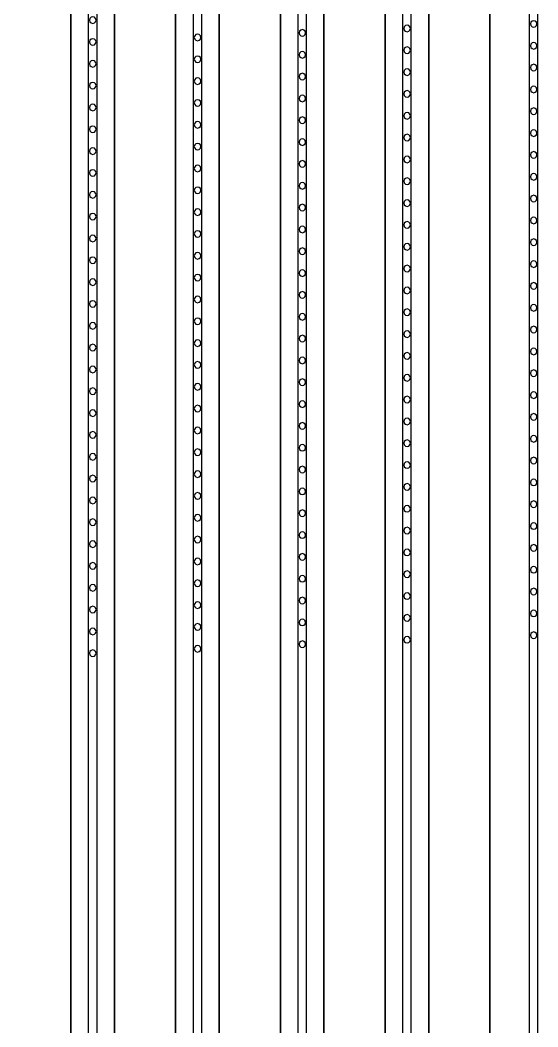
# Model space of a CAD drawing. Header units: metres. Extents: x -1550 to 1550, y -904 to 26100.
# Drawn here: x -129.6 to -11, y 1898.3 to 2128.8 of the extents above; entities that cross this region are included whole.
import ezdxf

# ---------------------------------------------------------------- set-up
doc = ezdxf.new("R2010")
doc.units = ezdxf.units.M
for name, color, linetype in [('Metal', 4, 'CONTINUOUS'), ('pattern_ionp', 7, 'CONTINUOUS'), ('Polyimide', 3, 'CONTINUOUS'), ('Polyimide_Negative', 5, 'CONTINUOUS')]:
    doc.layers.add(name, color=color, linetype=linetype)

msp = doc.modelspace()

# ---------------------------------------------------------------- linework, layer by layer
at = {"layer": 'Metal'}
for points in [[(-114, 11993.5), (-114, 897.39)], [(-112, 897.39), (-112, 11993.5)], [(-90, 11993.5), (-90, 643.42)], [(-88, 643.42), (-88, 11993.5)], [(-66, 11993.5), (-66, 389.45)], [(-64, 389.45), (-64, 11993.5)], [(-42, 11993.5), (-42, 135.48)], [(-40, 135.48), (-40, 11993.5)], [(-13, 11993.5), (-13, -118.48)], [(-11, -118.48), (-11, 11993.5)]]:
    msp.add_lwpolyline(points, dxfattribs=at)
at = {"layer": 'pattern_ionp'}
for points in [[(-112.21, 2128.83), (-112.31, 2129.21), (-112.59, 2129.48), (-112.96, 2129.58), (-113.34, 2129.48), (-113.61, 2129.21), (-113.71, 2128.83), (-113.61, 2128.46), (-113.34, 2128.18), (-112.96, 2128.08), (-112.59, 2128.18), (-112.31, 2128.46), (-112.21, 2128.83)], [(-11.21, 2127.96), (-11.31, 2128.33), (-11.59, 2128.61), (-11.96, 2128.71), (-12.34, 2128.61), (-12.61, 2128.33), (-12.71, 2127.96), (-12.61, 2127.58), (-12.34, 2127.31), (-11.96, 2127.21), (-11.59, 2127.31), (-11.31, 2127.58), (-11.21, 2127.96)], [(-64.21, 2125.9), (-64.31, 2126.27), (-64.59, 2126.55), (-64.96, 2126.65), (-65.34, 2126.55), (-65.61, 2126.27), (-65.71, 2125.9), (-65.61, 2125.52), (-65.34, 2125.25), (-64.96, 2125.15), (-64.59, 2125.25), (-64.31, 2125.52), (-64.21, 2125.9)], [(-40.21, 2126.93), (-40.31, 2127.3), (-40.59, 2127.58), (-40.96, 2127.68), (-41.34, 2127.58), (-41.61, 2127.3), (-41.71, 2126.93), (-41.61, 2126.55), (-41.34, 2126.28), (-40.96, 2126.18), (-40.59, 2126.28), (-40.31, 2126.55), (-40.21, 2126.93)], [(-112.21, 2123.83), (-112.31, 2124.21), (-112.59, 2124.48), (-112.96, 2124.58), (-113.34, 2124.48), (-113.61, 2124.21), (-113.71, 2123.83), (-113.61, 2123.46), (-113.34, 2123.18), (-112.96, 2123.08), (-112.59, 2123.18), (-112.31, 2123.46), (-112.21, 2123.83)], [(-88.21, 2124.86), (-88.31, 2125.24), (-88.59, 2125.51), (-88.96, 2125.61), (-89.34, 2125.51), (-89.61, 2125.24), (-89.71, 2124.86), (-89.61, 2124.49), (-89.34, 2124.21), (-88.96, 2124.11), (-88.59, 2124.21), (-88.31, 2124.49), (-88.21, 2124.86)], [(-11.21, 2122.96), (-11.31, 2123.33), (-11.59, 2123.61), (-11.96, 2123.71), (-12.34, 2123.61), (-12.61, 2123.33), (-12.71, 2122.96), (-12.61, 2122.58), (-12.34, 2122.31), (-11.96, 2122.21), (-11.59, 2122.31), (-11.31, 2122.58), (-11.21, 2122.96)], [(-64.21, 2120.9), (-64.31, 2121.27), (-64.59, 2121.55), (-64.96, 2121.65), (-65.34, 2121.55), (-65.61, 2121.27), (-65.71, 2120.9), (-65.61, 2120.52), (-65.34, 2120.25), (-64.96, 2120.15), (-64.59, 2120.25), (-64.31, 2120.52), (-64.21, 2120.9)], [(-40.21, 2121.93), (-40.31, 2122.3), (-40.59, 2122.58), (-40.96, 2122.68), (-41.34, 2122.58), (-41.61, 2122.3), (-41.71, 2121.93), (-41.61, 2121.55), (-41.34, 2121.28), (-40.96, 2121.18), (-40.59, 2121.28), (-40.31, 2121.55), (-40.21, 2121.93)], [(-112.21, 2118.83), (-112.31, 2119.21), (-112.59, 2119.48), (-112.96, 2119.58), (-113.34, 2119.48), (-113.61, 2119.21), (-113.71, 2118.83), (-113.61, 2118.46), (-113.34, 2118.18), (-112.96, 2118.08), (-112.59, 2118.18), (-112.31, 2118.46), (-112.21, 2118.83)], [(-88.21, 2119.86), (-88.31, 2120.24), (-88.59, 2120.51), (-88.96, 2120.61), (-89.34, 2120.51), (-89.61, 2120.24), (-89.71, 2119.86), (-89.61, 2119.49), (-89.34, 2119.21), (-88.96, 2119.11), (-88.59, 2119.21), (-88.31, 2119.49), (-88.21, 2119.86)], [(-40.21, 2116.93), (-40.31, 2117.3), (-40.59, 2117.58), (-40.96, 2117.68), (-41.34, 2117.58), (-41.61, 2117.3), (-41.71, 2116.93), (-41.61, 2116.55), (-41.34, 2116.28), (-40.96, 2116.18), (-40.59, 2116.28), (-40.31, 2116.55), (-40.21, 2116.93)], [(-11.21, 2117.96), (-11.31, 2118.33), (-11.59, 2118.61), (-11.96, 2118.71), (-12.34, 2118.61), (-12.61, 2118.33), (-12.71, 2117.96), (-12.61, 2117.58), (-12.34, 2117.31), (-11.96, 2117.21), (-11.59, 2117.31), (-11.31, 2117.58), (-11.21, 2117.96)], [(-112.21, 2113.83), (-112.31, 2114.21), (-112.59, 2114.48), (-112.96, 2114.58), (-113.34, 2114.48), (-113.61, 2114.21), (-113.71, 2113.83), (-113.61, 2113.46), (-113.34, 2113.18), (-112.96, 2113.08), (-112.59, 2113.18), (-112.31, 2113.46), (-112.21, 2113.83)], [(-88.21, 2114.86), (-88.31, 2115.24), (-88.59, 2115.51), (-88.96, 2115.61), (-89.34, 2115.51), (-89.61, 2115.24), (-89.71, 2114.86), (-89.61, 2114.49), (-89.34, 2114.21), (-88.96, 2114.11), (-88.59, 2114.21), (-88.31, 2114.49), (-88.21, 2114.86)], [(-64.21, 2115.9), (-64.31, 2116.27), (-64.59, 2116.55), (-64.96, 2116.65), (-65.34, 2116.55), (-65.61, 2116.27), (-65.71, 2115.9), (-65.61, 2115.52), (-65.34, 2115.25), (-64.96, 2115.15), (-64.59, 2115.25), (-64.31, 2115.52), (-64.21, 2115.9)], [(-40.21, 2111.93), (-40.31, 2112.3), (-40.59, 2112.58), (-40.96, 2112.68), (-41.34, 2112.58), (-41.61, 2112.3), (-41.71, 2111.93), (-41.61, 2111.55), (-41.34, 2111.28), (-40.96, 2111.18), (-40.59, 2111.28), (-40.31, 2111.55), (-40.21, 2111.93)], [(-11.21, 2112.96), (-11.31, 2113.33), (-11.59, 2113.61), (-11.96, 2113.71), (-12.34, 2113.61), (-12.61, 2113.33), (-12.71, 2112.96), (-12.61, 2112.58), (-12.34, 2112.31), (-11.96, 2112.21), (-11.59, 2112.31), (-11.31, 2112.58), (-11.21, 2112.96)], [(-88.21, 2109.86), (-88.31, 2110.24), (-88.59, 2110.51), (-88.96, 2110.61), (-89.34, 2110.51), (-89.61, 2110.24), (-89.71, 2109.86), (-89.61, 2109.49), (-89.34, 2109.21), (-88.96, 2109.11), (-88.59, 2109.21), (-88.31, 2109.49), (-88.21, 2109.86)], [(-64.21, 2110.9), (-64.31, 2111.27), (-64.59, 2111.55), (-64.96, 2111.65), (-65.34, 2111.55), (-65.61, 2111.27), (-65.71, 2110.9), (-65.61, 2110.52), (-65.34, 2110.25), (-64.96, 2110.15), (-64.59, 2110.25), (-64.31, 2110.52), (-64.21, 2110.9)], [(-112.21, 2108.83), (-112.31, 2109.21), (-112.59, 2109.48), (-112.96, 2109.58), (-113.34, 2109.48), (-113.61, 2109.21), (-113.71, 2108.83), (-113.61, 2108.46), (-113.34, 2108.18), (-112.96, 2108.08), (-112.59, 2108.18), (-112.31, 2108.46), (-112.21, 2108.83)], [(-40.21, 2106.93), (-40.31, 2107.3), (-40.59, 2107.58), (-40.96, 2107.68), (-41.34, 2107.58), (-41.61, 2107.3), (-41.71, 2106.93), (-41.61, 2106.55), (-41.34, 2106.28), (-40.96, 2106.18), (-40.59, 2106.28), (-40.31, 2106.55), (-40.21, 2106.93)], [(-11.21, 2107.96), (-11.31, 2108.33), (-11.59, 2108.61), (-11.96, 2108.71), (-12.34, 2108.61), (-12.61, 2108.33), (-12.71, 2107.96), (-12.61, 2107.58), (-12.34, 2107.31), (-11.96, 2107.21), (-11.59, 2107.31), (-11.31, 2107.58), (-11.21, 2107.96)], [(-88.21, 2104.86), (-88.31, 2105.24), (-88.59, 2105.51), (-88.96, 2105.61), (-89.34, 2105.51), (-89.61, 2105.24), (-89.71, 2104.86), (-89.61, 2104.49), (-89.34, 2104.21), (-88.96, 2104.11), (-88.59, 2104.21), (-88.31, 2104.49), (-88.21, 2104.86)], [(-64.21, 2105.9), (-64.31, 2106.27), (-64.59, 2106.55), (-64.96, 2106.65), (-65.34, 2106.55), (-65.61, 2106.27), (-65.71, 2105.9), (-65.61, 2105.52), (-65.34, 2105.25), (-64.96, 2105.15), (-64.59, 2105.25), (-64.31, 2105.52), (-64.21, 2105.9)], [(-112.21, 2103.83), (-112.31, 2104.21), (-112.59, 2104.48), (-112.96, 2104.58), (-113.34, 2104.48), (-113.61, 2104.21), (-113.71, 2103.83), (-113.61, 2103.46), (-113.34, 2103.18), (-112.96, 2103.08), (-112.59, 2103.18), (-112.31, 2103.46), (-112.21, 2103.83)], [(-11.21, 2102.96), (-11.31, 2103.33), (-11.59, 2103.61), (-11.96, 2103.71), (-12.34, 2103.61), (-12.61, 2103.33), (-12.71, 2102.96), (-12.61, 2102.58), (-12.34, 2102.31), (-11.96, 2102.21), (-11.59, 2102.31), (-11.31, 2102.58), (-11.21, 2102.96)], [(-88.21, 2099.86), (-88.31, 2100.24), (-88.59, 2100.51), (-88.96, 2100.61), (-89.34, 2100.51), (-89.61, 2100.24), (-89.71, 2099.86), (-89.61, 2099.49), (-89.34, 2099.21), (-88.96, 2099.11), (-88.59, 2099.21), (-88.31, 2099.49), (-88.21, 2099.86)], [(-64.21, 2100.9), (-64.31, 2101.27), (-64.59, 2101.55), (-64.96, 2101.65), (-65.34, 2101.55), (-65.61, 2101.27), (-65.71, 2100.9), (-65.61, 2100.52), (-65.34, 2100.25), (-64.96, 2100.15), (-64.59, 2100.25), (-64.31, 2100.52), (-64.21, 2100.9)], [(-40.21, 2101.93), (-40.31, 2102.3), (-40.59, 2102.58), (-40.96, 2102.68), (-41.34, 2102.58), (-41.61, 2102.3), (-41.71, 2101.93), (-41.61, 2101.55), (-41.34, 2101.28), (-40.96, 2101.18), (-40.59, 2101.28), (-40.31, 2101.55), (-40.21, 2101.93)], [(-112.21, 2098.83), (-112.31, 2099.21), (-112.59, 2099.48), (-112.96, 2099.58), (-113.34, 2099.48), (-113.61, 2099.21), (-113.71, 2098.83), (-113.61, 2098.46), (-113.34, 2098.18), (-112.96, 2098.08), (-112.59, 2098.18), (-112.31, 2098.46), (-112.21, 2098.83)], [(-11.21, 2097.96), (-11.31, 2098.33), (-11.59, 2098.61), (-11.96, 2098.71), (-12.34, 2098.61), (-12.61, 2098.33), (-12.71, 2097.96), (-12.61, 2097.58), (-12.34, 2097.31), (-11.96, 2097.21), (-11.59, 2097.31), (-11.31, 2097.58), (-11.21, 2097.96)], [(-64.21, 2095.9), (-64.31, 2096.27), (-64.59, 2096.55), (-64.96, 2096.65), (-65.34, 2096.55), (-65.61, 2096.27), (-65.71, 2095.9), (-65.61, 2095.52), (-65.34, 2095.25), (-64.96, 2095.15), (-64.59, 2095.25), (-64.31, 2095.52), (-64.21, 2095.9)], [(-40.21, 2096.93), (-40.31, 2097.3), (-40.59, 2097.58), (-40.96, 2097.68), (-41.34, 2097.58), (-41.61, 2097.3), (-41.71, 2096.93), (-41.61, 2096.55), (-41.34, 2096.28), (-40.96, 2096.18), (-40.59, 2096.28), (-40.31, 2096.55), (-40.21, 2096.93)], [(-112.21, 2093.83), (-112.31, 2094.21), (-112.59, 2094.48), (-112.96, 2094.58), (-113.34, 2094.48), (-113.61, 2094.21), (-113.71, 2093.83), (-113.61, 2093.46), (-113.34, 2093.18), (-112.96, 2093.08), (-112.59, 2093.18), (-112.31, 2093.46), (-112.21, 2093.83)], [(-88.21, 2094.86), (-88.31, 2095.24), (-88.59, 2095.51), (-88.96, 2095.61), (-89.34, 2095.51), (-89.61, 2095.24), (-89.71, 2094.86), (-89.61, 2094.49), (-89.34, 2094.21), (-88.96, 2094.11), (-88.59, 2094.21), (-88.31, 2094.49), (-88.21, 2094.86)], [(-11.21, 2092.96), (-11.31, 2093.33), (-11.59, 2093.61), (-11.96, 2093.71), (-12.34, 2093.61), (-12.61, 2093.33), (-12.71, 2092.96), (-12.61, 2092.58), (-12.34, 2092.31), (-11.96, 2092.21), (-11.59, 2092.31), (-11.31, 2092.58), (-11.21, 2092.96)], [(-64.21, 2090.9), (-64.31, 2091.27), (-64.59, 2091.55), (-64.96, 2091.65), (-65.34, 2091.55), (-65.61, 2091.27), (-65.71, 2090.9), (-65.61, 2090.52), (-65.34, 2090.25), (-64.96, 2090.15), (-64.59, 2090.25), (-64.31, 2090.52), (-64.21, 2090.9)], [(-40.21, 2091.93), (-40.31, 2092.3), (-40.59, 2092.58), (-40.96, 2092.68), (-41.34, 2092.58), (-41.61, 2092.3), (-41.71, 2091.93), (-41.61, 2091.55), (-41.34, 2091.28), (-40.96, 2091.18), (-40.59, 2091.28), (-40.31, 2091.55), (-40.21, 2091.93)], [(-112.21, 2088.83), (-112.31, 2089.21), (-112.59, 2089.48), (-112.96, 2089.58), (-113.34, 2089.48), (-113.61, 2089.21), (-113.71, 2088.83), (-113.61, 2088.46), (-113.34, 2088.18), (-112.96, 2088.08), (-112.59, 2088.18), (-112.31, 2088.46), (-112.21, 2088.83)], [(-88.21, 2089.86), (-88.31, 2090.24), (-88.59, 2090.51), (-88.96, 2090.61), (-89.34, 2090.51), (-89.61, 2090.24), (-89.71, 2089.86), (-89.61, 2089.49), (-89.34, 2089.21), (-88.96, 2089.11), (-88.59, 2089.21), (-88.31, 2089.49), (-88.21, 2089.86)], [(-40.21, 2086.93), (-40.31, 2087.3), (-40.59, 2087.58), (-40.96, 2087.68), (-41.34, 2087.58), (-41.61, 2087.3), (-41.71, 2086.93), (-41.61, 2086.55), (-41.34, 2086.28), (-40.96, 2086.18), (-40.59, 2086.28), (-40.31, 2086.55), (-40.21, 2086.93)], [(-11.21, 2087.96), (-11.31, 2088.33), (-11.59, 2088.61), (-11.96, 2088.71), (-12.34, 2088.61), (-12.61, 2088.33), (-12.71, 2087.96), (-12.61, 2087.58), (-12.34, 2087.31), (-11.96, 2087.21), (-11.59, 2087.31), (-11.31, 2087.58), (-11.21, 2087.96)], [(-112.21, 2083.83), (-112.31, 2084.21), (-112.59, 2084.48), (-112.96, 2084.58), (-113.34, 2084.48), (-113.61, 2084.21), (-113.71, 2083.83), (-113.61, 2083.46), (-113.34, 2083.18), (-112.96, 2083.08), (-112.59, 2083.18), (-112.31, 2083.46), (-112.21, 2083.83)], [(-88.21, 2084.86), (-88.31, 2085.24), (-88.59, 2085.51), (-88.96, 2085.61), (-89.34, 2085.51), (-89.61, 2085.24), (-89.71, 2084.86), (-89.61, 2084.49), (-89.34, 2084.21), (-88.96, 2084.11), (-88.59, 2084.21), (-88.31, 2084.49), (-88.21, 2084.86)], [(-64.21, 2085.9), (-64.31, 2086.27), (-64.59, 2086.55), (-64.96, 2086.65), (-65.34, 2086.55), (-65.61, 2086.27), (-65.71, 2085.9), (-65.61, 2085.52), (-65.34, 2085.25), (-64.96, 2085.15), (-64.59, 2085.25), (-64.31, 2085.52), (-64.21, 2085.9)], [(-40.21, 2081.93), (-40.31, 2082.3), (-40.59, 2082.58), (-40.96, 2082.68), (-41.34, 2082.58), (-41.61, 2082.3), (-41.71, 2081.93), (-41.61, 2081.55), (-41.34, 2081.28), (-40.96, 2081.18), (-40.59, 2081.28), (-40.31, 2081.55), (-40.21, 2081.93)], [(-11.21, 2082.96), (-11.31, 2083.33), (-11.59, 2083.61), (-11.96, 2083.71), (-12.34, 2083.61), (-12.61, 2083.33), (-12.71, 2082.96), (-12.61, 2082.58), (-12.34, 2082.31), (-11.96, 2082.21), (-11.59, 2082.31), (-11.31, 2082.58), (-11.21, 2082.96)], [(-88.21, 2079.86), (-88.31, 2080.24), (-88.59, 2080.51), (-88.96, 2080.61), (-89.34, 2080.51), (-89.61, 2080.24), (-89.71, 2079.86), (-89.61, 2079.49), (-89.34, 2079.21), (-88.96, 2079.11), (-88.59, 2079.21), (-88.31, 2079.49), (-88.21, 2079.86)], [(-64.21, 2080.9), (-64.31, 2081.27), (-64.59, 2081.55), (-64.96, 2081.65), (-65.34, 2081.55), (-65.61, 2081.27), (-65.71, 2080.9), (-65.61, 2080.52), (-65.34, 2080.25), (-64.96, 2080.15), (-64.59, 2080.25), (-64.31, 2080.52), (-64.21, 2080.9)], [(-112.21, 2078.83), (-112.31, 2079.21), (-112.59, 2079.48), (-112.96, 2079.58), (-113.34, 2079.48), (-113.61, 2079.21), (-113.71, 2078.83), (-113.61, 2078.46), (-113.34, 2078.18), (-112.96, 2078.08), (-112.59, 2078.18), (-112.31, 2078.46), (-112.21, 2078.83)], [(-40.21, 2076.93), (-40.31, 2077.3), (-40.59, 2077.58), (-40.96, 2077.68), (-41.34, 2077.58), (-41.61, 2077.3), (-41.71, 2076.93), (-41.61, 2076.55), (-41.34, 2076.28), (-40.96, 2076.18), (-40.59, 2076.28), (-40.31, 2076.55), (-40.21, 2076.93)], [(-11.21, 2077.96), (-11.31, 2078.33), (-11.59, 2078.61), (-11.96, 2078.71), (-12.34, 2078.61), (-12.61, 2078.33), (-12.71, 2077.96), (-12.61, 2077.58), (-12.34, 2077.31), (-11.96, 2077.21), (-11.59, 2077.31), (-11.31, 2077.58), (-11.21, 2077.96)], [(-88.21, 2074.86), (-88.31, 2075.24), (-88.59, 2075.51), (-88.96, 2075.61), (-89.34, 2075.51), (-89.61, 2075.24), (-89.71, 2074.86), (-89.61, 2074.49), (-89.34, 2074.21), (-88.96, 2074.11), (-88.59, 2074.21), (-88.31, 2074.49), (-88.21, 2074.86)], [(-64.21, 2075.9), (-64.31, 2076.27), (-64.59, 2076.55), (-64.96, 2076.65), (-65.34, 2076.55), (-65.61, 2076.27), (-65.71, 2075.9), (-65.61, 2075.52), (-65.34, 2075.25), (-64.96, 2075.15), (-64.59, 2075.25), (-64.31, 2075.52), (-64.21, 2075.9)], [(-112.21, 2073.83), (-112.31, 2074.21), (-112.59, 2074.48), (-112.96, 2074.58), (-113.34, 2074.48), (-113.61, 2074.21), (-113.71, 2073.83), (-113.61, 2073.46), (-113.34, 2073.18), (-112.96, 2073.08), (-112.59, 2073.18), (-112.31, 2073.46), (-112.21, 2073.83)], [(-11.21, 2072.96), (-11.31, 2073.33), (-11.59, 2073.61), (-11.96, 2073.71), (-12.34, 2073.61), (-12.61, 2073.33), (-12.71, 2072.96), (-12.61, 2072.58), (-12.34, 2072.31), (-11.96, 2072.21), (-11.59, 2072.31), (-11.31, 2072.58), (-11.21, 2072.96)], [(-88.21, 2069.86), (-88.31, 2070.24), (-88.59, 2070.51), (-88.96, 2070.61), (-89.34, 2070.51), (-89.61, 2070.24), (-89.71, 2069.86), (-89.61, 2069.49), (-89.34, 2069.21), (-88.96, 2069.11), (-88.59, 2069.21), (-88.31, 2069.49), (-88.21, 2069.86)], [(-64.21, 2070.9), (-64.31, 2071.27), (-64.59, 2071.55), (-64.96, 2071.65), (-65.34, 2071.55), (-65.61, 2071.27), (-65.71, 2070.9), (-65.61, 2070.52), (-65.34, 2070.25), (-64.96, 2070.15), (-64.59, 2070.25), (-64.31, 2070.52), (-64.21, 2070.9)], [(-40.21, 2071.93), (-40.31, 2072.3), (-40.59, 2072.58), (-40.96, 2072.68), (-41.34, 2072.58), (-41.61, 2072.3), (-41.71, 2071.93), (-41.61, 2071.55), (-41.34, 2071.28), (-40.96, 2071.18), (-40.59, 2071.28), (-40.31, 2071.55), (-40.21, 2071.93)], [(-112.21, 2068.83), (-112.31, 2069.21), (-112.59, 2069.48), (-112.96, 2069.58), (-113.34, 2069.48), (-113.61, 2069.21), (-113.71, 2068.83), (-113.61, 2068.46), (-113.34, 2068.18), (-112.96, 2068.08), (-112.59, 2068.18), (-112.31, 2068.46), (-112.21, 2068.83)], [(-11.21, 2067.96), (-11.31, 2068.33), (-11.59, 2068.61), (-11.96, 2068.71), (-12.34, 2068.61), (-12.61, 2068.33), (-12.71, 2067.96), (-12.61, 2067.58), (-12.34, 2067.31), (-11.96, 2067.21), (-11.59, 2067.31), (-11.31, 2067.58), (-11.21, 2067.96)], [(-64.21, 2065.9), (-64.31, 2066.27), (-64.59, 2066.55), (-64.96, 2066.65), (-65.34, 2066.55), (-65.61, 2066.27), (-65.71, 2065.9), (-65.61, 2065.52), (-65.34, 2065.25), (-64.96, 2065.15), (-64.59, 2065.25), (-64.31, 2065.52), (-64.21, 2065.9)], [(-40.21, 2066.93), (-40.31, 2067.3), (-40.59, 2067.58), (-40.96, 2067.68), (-41.34, 2067.58), (-41.61, 2067.3), (-41.71, 2066.93), (-41.61, 2066.55), (-41.34, 2066.28), (-40.96, 2066.18), (-40.59, 2066.28), (-40.31, 2066.55), (-40.21, 2066.93)], [(-112.21, 2063.83), (-112.31, 2064.21), (-112.59, 2064.48), (-112.96, 2064.58), (-113.34, 2064.48), (-113.61, 2064.21), (-113.71, 2063.83), (-113.61, 2063.46), (-113.34, 2063.18), (-112.96, 2063.08), (-112.59, 2063.18), (-112.31, 2063.46), (-112.21, 2063.83)], [(-88.21, 2064.86), (-88.31, 2065.24), (-88.59, 2065.51), (-88.96, 2065.61), (-89.34, 2065.51), (-89.61, 2065.24), (-89.71, 2064.86), (-89.61, 2064.49), (-89.34, 2064.21), (-88.96, 2064.11), (-88.59, 2064.21), (-88.31, 2064.49), (-88.21, 2064.86)], [(-11.21, 2062.96), (-11.31, 2063.33), (-11.59, 2063.61), (-11.96, 2063.71), (-12.34, 2063.61), (-12.61, 2063.33), (-12.71, 2062.96), (-12.61, 2062.58), (-12.34, 2062.31), (-11.96, 2062.21), (-11.59, 2062.31), (-11.31, 2062.58), (-11.21, 2062.96)], [(-64.21, 2060.9), (-64.31, 2061.27), (-64.59, 2061.55), (-64.96, 2061.65), (-65.34, 2061.55), (-65.61, 2061.27), (-65.71, 2060.9), (-65.61, 2060.52), (-65.34, 2060.25), (-64.96, 2060.15), (-64.59, 2060.25), (-64.31, 2060.52), (-64.21, 2060.9)], [(-40.21, 2061.93), (-40.31, 2062.3), (-40.59, 2062.58), (-40.96, 2062.68), (-41.34, 2062.58), (-41.61, 2062.3), (-41.71, 2061.93), (-41.61, 2061.55), (-41.34, 2061.28), (-40.96, 2061.18), (-40.59, 2061.28), (-40.31, 2061.55), (-40.21, 2061.93)], [(-112.21, 2058.83), (-112.31, 2059.21), (-112.59, 2059.48), (-112.96, 2059.58), (-113.34, 2059.48), (-113.61, 2059.21), (-113.71, 2058.83), (-113.61, 2058.46), (-113.34, 2058.18), (-112.96, 2058.08), (-112.59, 2058.18), (-112.31, 2058.46), (-112.21, 2058.83)], [(-88.21, 2059.86), (-88.31, 2060.24), (-88.59, 2060.51), (-88.96, 2060.61), (-89.34, 2060.51), (-89.61, 2060.24), (-89.71, 2059.86), (-89.61, 2059.49), (-89.34, 2059.21), (-88.96, 2059.11), (-88.59, 2059.21), (-88.31, 2059.49), (-88.21, 2059.86)], [(-40.21, 2056.93), (-40.31, 2057.3), (-40.59, 2057.58), (-40.96, 2057.68), (-41.34, 2057.58), (-41.61, 2057.3), (-41.71, 2056.93), (-41.61, 2056.55), (-41.34, 2056.28), (-40.96, 2056.18), (-40.59, 2056.28), (-40.31, 2056.55), (-40.21, 2056.93)], [(-11.21, 2057.96), (-11.31, 2058.33), (-11.59, 2058.61), (-11.96, 2058.71), (-12.34, 2058.61), (-12.61, 2058.33), (-12.71, 2057.96), (-12.61, 2057.58), (-12.34, 2057.31), (-11.96, 2057.21), (-11.59, 2057.31), (-11.31, 2057.58), (-11.21, 2057.96)], [(-112.21, 2053.83), (-112.31, 2054.21), (-112.59, 2054.48), (-112.96, 2054.58), (-113.34, 2054.48), (-113.61, 2054.21), (-113.71, 2053.83), (-113.61, 2053.46), (-113.34, 2053.18), (-112.96, 2053.08), (-112.59, 2053.18), (-112.31, 2053.46), (-112.21, 2053.83)], [(-88.21, 2054.86), (-88.31, 2055.24), (-88.59, 2055.51), (-88.96, 2055.61), (-89.34, 2055.51), (-89.61, 2055.24), (-89.71, 2054.86), (-89.61, 2054.49), (-89.34, 2054.21), (-88.96, 2054.11), (-88.59, 2054.21), (-88.31, 2054.49), (-88.21, 2054.86)], [(-64.21, 2055.9), (-64.31, 2056.27), (-64.59, 2056.55), (-64.96, 2056.65), (-65.34, 2056.55), (-65.61, 2056.27), (-65.71, 2055.9), (-65.61, 2055.52), (-65.34, 2055.25), (-64.96, 2055.15), (-64.59, 2055.25), (-64.31, 2055.52), (-64.21, 2055.9)], [(-40.21, 2051.93), (-40.31, 2052.3), (-40.59, 2052.58), (-40.96, 2052.68), (-41.34, 2052.58), (-41.61, 2052.3), (-41.71, 2051.93), (-41.61, 2051.55), (-41.34, 2051.28), (-40.96, 2051.18), (-40.59, 2051.28), (-40.31, 2051.55), (-40.21, 2051.93)], [(-11.21, 2052.96), (-11.31, 2053.33), (-11.59, 2053.61), (-11.96, 2053.71), (-12.34, 2053.61), (-12.61, 2053.33), (-12.71, 2052.96), (-12.61, 2052.58), (-12.34, 2052.31), (-11.96, 2052.21), (-11.59, 2052.31), (-11.31, 2052.58), (-11.21, 2052.96)], [(-88.21, 2049.86), (-88.31, 2050.24), (-88.59, 2050.51), (-88.96, 2050.61), (-89.34, 2050.51), (-89.61, 2050.24), (-89.71, 2049.86), (-89.61, 2049.49), (-89.34, 2049.21), (-88.96, 2049.11), (-88.59, 2049.21), (-88.31, 2049.49), (-88.21, 2049.86)], [(-64.21, 2050.9), (-64.31, 2051.27), (-64.59, 2051.55), (-64.96, 2051.65), (-65.34, 2051.55), (-65.61, 2051.27), (-65.71, 2050.9), (-65.61, 2050.52), (-65.34, 2050.25), (-64.96, 2050.15), (-64.59, 2050.25), (-64.31, 2050.52), (-64.21, 2050.9)], [(-112.21, 2048.83), (-112.31, 2049.21), (-112.59, 2049.48), (-112.96, 2049.58), (-113.34, 2049.48), (-113.61, 2049.21), (-113.71, 2048.83), (-113.61, 2048.46), (-113.34, 2048.18), (-112.96, 2048.08), (-112.59, 2048.18), (-112.31, 2048.46), (-112.21, 2048.83)], [(-40.21, 2046.93), (-40.31, 2047.3), (-40.59, 2047.58), (-40.96, 2047.68), (-41.34, 2047.58), (-41.61, 2047.3), (-41.71, 2046.93), (-41.61, 2046.55), (-41.34, 2046.28), (-40.96, 2046.18), (-40.59, 2046.28), (-40.31, 2046.55), (-40.21, 2046.93)], [(-11.21, 2047.96), (-11.31, 2048.33), (-11.59, 2048.61), (-11.96, 2048.71), (-12.34, 2048.61), (-12.61, 2048.33), (-12.71, 2047.96), (-12.61, 2047.58), (-12.34, 2047.31), (-11.96, 2047.21), (-11.59, 2047.31), (-11.31, 2047.58), (-11.21, 2047.96)], [(-88.21, 2044.86), (-88.31, 2045.24), (-88.59, 2045.51), (-88.96, 2045.61), (-89.34, 2045.51), (-89.61, 2045.24), (-89.71, 2044.86), (-89.61, 2044.49), (-89.34, 2044.21), (-88.96, 2044.11), (-88.59, 2044.21), (-88.31, 2044.49), (-88.21, 2044.86)], [(-64.21, 2045.9), (-64.31, 2046.27), (-64.59, 2046.55), (-64.96, 2046.65), (-65.34, 2046.55), (-65.61, 2046.27), (-65.71, 2045.9), (-65.61, 2045.52), (-65.34, 2045.25), (-64.96, 2045.15), (-64.59, 2045.25), (-64.31, 2045.52), (-64.21, 2045.9)], [(-112.21, 2043.83), (-112.31, 2044.21), (-112.59, 2044.48), (-112.96, 2044.58), (-113.34, 2044.48), (-113.61, 2044.21), (-113.71, 2043.83), (-113.61, 2043.46), (-113.34, 2043.18), (-112.96, 2043.08), (-112.59, 2043.18), (-112.31, 2043.46), (-112.21, 2043.83)], [(-11.21, 2042.96), (-11.31, 2043.33), (-11.59, 2043.61), (-11.96, 2043.71), (-12.34, 2043.61), (-12.61, 2043.33), (-12.71, 2042.96), (-12.61, 2042.58), (-12.34, 2042.31), (-11.96, 2042.21), (-11.59, 2042.31), (-11.31, 2042.58), (-11.21, 2042.96)], [(-88.21, 2039.86), (-88.31, 2040.24), (-88.59, 2040.51), (-88.96, 2040.61), (-89.34, 2040.51), (-89.61, 2040.24), (-89.71, 2039.86), (-89.61, 2039.49), (-89.34, 2039.21), (-88.96, 2039.11), (-88.59, 2039.21), (-88.31, 2039.49), (-88.21, 2039.86)], [(-64.21, 2040.9), (-64.31, 2041.27), (-64.59, 2041.55), (-64.96, 2041.65), (-65.34, 2041.55), (-65.61, 2041.27), (-65.71, 2040.9), (-65.61, 2040.52), (-65.34, 2040.25), (-64.96, 2040.15), (-64.59, 2040.25), (-64.31, 2040.52), (-64.21, 2040.9)], [(-40.21, 2041.93), (-40.31, 2042.3), (-40.59, 2042.58), (-40.96, 2042.68), (-41.34, 2042.58), (-41.61, 2042.3), (-41.71, 2041.93), (-41.61, 2041.55), (-41.34, 2041.28), (-40.96, 2041.18), (-40.59, 2041.28), (-40.31, 2041.55), (-40.21, 2041.93)], [(-112.21, 2038.83), (-112.31, 2039.21), (-112.59, 2039.48), (-112.96, 2039.58), (-113.34, 2039.48), (-113.61, 2039.21), (-113.71, 2038.83), (-113.61, 2038.46), (-113.34, 2038.18), (-112.96, 2038.08), (-112.59, 2038.18), (-112.31, 2038.46), (-112.21, 2038.83)], [(-11.21, 2037.96), (-11.31, 2038.33), (-11.59, 2038.61), (-11.96, 2038.71), (-12.34, 2038.61), (-12.61, 2038.33), (-12.71, 2037.96), (-12.61, 2037.58), (-12.34, 2037.31), (-11.96, 2037.21), (-11.59, 2037.31), (-11.31, 2037.58), (-11.21, 2037.96)], [(-64.21, 2035.9), (-64.31, 2036.27), (-64.59, 2036.55), (-64.96, 2036.65), (-65.34, 2036.55), (-65.61, 2036.27), (-65.71, 2035.9), (-65.61, 2035.52), (-65.34, 2035.25), (-64.96, 2035.15), (-64.59, 2035.25), (-64.31, 2035.52), (-64.21, 2035.9)], [(-40.21, 2036.93), (-40.31, 2037.3), (-40.59, 2037.58), (-40.96, 2037.68), (-41.34, 2037.58), (-41.61, 2037.3), (-41.71, 2036.93), (-41.61, 2036.55), (-41.34, 2036.28), (-40.96, 2036.18), (-40.59, 2036.28), (-40.31, 2036.55), (-40.21, 2036.93)], [(-112.21, 2033.83), (-112.31, 2034.21), (-112.59, 2034.48), (-112.96, 2034.58), (-113.34, 2034.48), (-113.61, 2034.21), (-113.71, 2033.83), (-113.61, 2033.46), (-113.34, 2033.18), (-112.96, 2033.08), (-112.59, 2033.18), (-112.31, 2033.46), (-112.21, 2033.83)], [(-88.21, 2034.86), (-88.31, 2035.24), (-88.59, 2035.51), (-88.96, 2035.61), (-89.34, 2035.51), (-89.61, 2035.24), (-89.71, 2034.86), (-89.61, 2034.49), (-89.34, 2034.21), (-88.96, 2034.11), (-88.59, 2034.21), (-88.31, 2034.49), (-88.21, 2034.86)], [(-11.21, 2032.96), (-11.31, 2033.33), (-11.59, 2033.61), (-11.96, 2033.71), (-12.34, 2033.61), (-12.61, 2033.33), (-12.71, 2032.96), (-12.61, 2032.58), (-12.34, 2032.31), (-11.96, 2032.21), (-11.59, 2032.31), (-11.31, 2032.58), (-11.21, 2032.96)], [(-64.21, 2030.9), (-64.31, 2031.27), (-64.59, 2031.55), (-64.96, 2031.65), (-65.34, 2031.55), (-65.61, 2031.27), (-65.71, 2030.9), (-65.61, 2030.52), (-65.34, 2030.25), (-64.96, 2030.15), (-64.59, 2030.25), (-64.31, 2030.52), (-64.21, 2030.9)], [(-40.21, 2031.93), (-40.31, 2032.3), (-40.59, 2032.58), (-40.96, 2032.68), (-41.34, 2032.58), (-41.61, 2032.3), (-41.71, 2031.93), (-41.61, 2031.55), (-41.34, 2031.28), (-40.96, 2031.18), (-40.59, 2031.28), (-40.31, 2031.55), (-40.21, 2031.93)], [(-112.21, 2028.83), (-112.31, 2029.21), (-112.59, 2029.48), (-112.96, 2029.58), (-113.34, 2029.48), (-113.61, 2029.21), (-113.71, 2028.83), (-113.61, 2028.46), (-113.34, 2028.18), (-112.96, 2028.08), (-112.59, 2028.18), (-112.31, 2028.46), (-112.21, 2028.83)], [(-88.21, 2029.86), (-88.31, 2030.24), (-88.59, 2030.51), (-88.96, 2030.61), (-89.34, 2030.51), (-89.61, 2030.24), (-89.71, 2029.86), (-89.61, 2029.49), (-89.34, 2029.21), (-88.96, 2029.11), (-88.59, 2029.21), (-88.31, 2029.49), (-88.21, 2029.86)], [(-40.21, 2026.93), (-40.31, 2027.3), (-40.59, 2027.58), (-40.96, 2027.68), (-41.34, 2027.58), (-41.61, 2027.3), (-41.71, 2026.93), (-41.61, 2026.55), (-41.34, 2026.28), (-40.96, 2026.18), (-40.59, 2026.28), (-40.31, 2026.55), (-40.21, 2026.93)], [(-11.21, 2027.96), (-11.31, 2028.33), (-11.59, 2028.61), (-11.96, 2028.71), (-12.34, 2028.61), (-12.61, 2028.33), (-12.71, 2027.96), (-12.61, 2027.58), (-12.34, 2027.31), (-11.96, 2027.21), (-11.59, 2027.31), (-11.31, 2027.58), (-11.21, 2027.96)], [(-112.21, 2023.83), (-112.31, 2024.21), (-112.59, 2024.48), (-112.96, 2024.58), (-113.34, 2024.48), (-113.61, 2024.21), (-113.71, 2023.83), (-113.61, 2023.46), (-113.34, 2023.18), (-112.96, 2023.08), (-112.59, 2023.18), (-112.31, 2023.46), (-112.21, 2023.83)], [(-88.21, 2024.86), (-88.31, 2025.24), (-88.59, 2025.51), (-88.96, 2025.61), (-89.34, 2025.51), (-89.61, 2025.24), (-89.71, 2024.86), (-89.61, 2024.49), (-89.34, 2024.21), (-88.96, 2024.11), (-88.59, 2024.21), (-88.31, 2024.49), (-88.21, 2024.86)], [(-64.21, 2025.9), (-64.31, 2026.27), (-64.59, 2026.55), (-64.96, 2026.65), (-65.34, 2026.55), (-65.61, 2026.27), (-65.71, 2025.9), (-65.61, 2025.52), (-65.34, 2025.25), (-64.96, 2025.15), (-64.59, 2025.25), (-64.31, 2025.52), (-64.21, 2025.9)], [(-40.21, 2021.93), (-40.31, 2022.3), (-40.59, 2022.58), (-40.96, 2022.68), (-41.34, 2022.58), (-41.61, 2022.3), (-41.71, 2021.93), (-41.61, 2021.55), (-41.34, 2021.28), (-40.96, 2021.18), (-40.59, 2021.28), (-40.31, 2021.55), (-40.21, 2021.93)], [(-11.21, 2022.96), (-11.31, 2023.33), (-11.59, 2023.61), (-11.96, 2023.71), (-12.34, 2023.61), (-12.61, 2023.33), (-12.71, 2022.96), (-12.61, 2022.58), (-12.34, 2022.31), (-11.96, 2022.21), (-11.59, 2022.31), (-11.31, 2022.58), (-11.21, 2022.96)], [(-88.21, 2019.86), (-88.31, 2020.24), (-88.59, 2020.51), (-88.96, 2020.61), (-89.34, 2020.51), (-89.61, 2020.24), (-89.71, 2019.86), (-89.61, 2019.49), (-89.34, 2019.21), (-88.96, 2019.11), (-88.59, 2019.21), (-88.31, 2019.49), (-88.21, 2019.86)], [(-64.21, 2020.9), (-64.31, 2021.27), (-64.59, 2021.55), (-64.96, 2021.65), (-65.34, 2021.55), (-65.61, 2021.27), (-65.71, 2020.9), (-65.61, 2020.52), (-65.34, 2020.25), (-64.96, 2020.15), (-64.59, 2020.25), (-64.31, 2020.52), (-64.21, 2020.9)], [(-112.21, 2018.83), (-112.31, 2019.21), (-112.59, 2019.48), (-112.96, 2019.58), (-113.34, 2019.48), (-113.61, 2019.21), (-113.71, 2018.83), (-113.61, 2018.46), (-113.34, 2018.18), (-112.96, 2018.08), (-112.59, 2018.18), (-112.31, 2018.46), (-112.21, 2018.83)], [(-40.21, 2016.93), (-40.31, 2017.3), (-40.59, 2017.58), (-40.96, 2017.68), (-41.34, 2017.58), (-41.61, 2017.3), (-41.71, 2016.93), (-41.61, 2016.55), (-41.34, 2016.28), (-40.96, 2016.18), (-40.59, 2016.28), (-40.31, 2016.55), (-40.21, 2016.93)], [(-11.21, 2017.96), (-11.31, 2018.33), (-11.59, 2018.61), (-11.96, 2018.71), (-12.34, 2018.61), (-12.61, 2018.33), (-12.71, 2017.96), (-12.61, 2017.58), (-12.34, 2017.31), (-11.96, 2017.21), (-11.59, 2017.31), (-11.31, 2017.58), (-11.21, 2017.96)], [(-88.21, 2014.86), (-88.31, 2015.24), (-88.59, 2015.51), (-88.96, 2015.61), (-89.34, 2015.51), (-89.61, 2015.24), (-89.71, 2014.86), (-89.61, 2014.49), (-89.34, 2014.21), (-88.96, 2014.11), (-88.59, 2014.21), (-88.31, 2014.49), (-88.21, 2014.86)], [(-64.21, 2015.9), (-64.31, 2016.27), (-64.59, 2016.55), (-64.96, 2016.65), (-65.34, 2016.55), (-65.61, 2016.27), (-65.71, 2015.9), (-65.61, 2015.52), (-65.34, 2015.25), (-64.96, 2015.15), (-64.59, 2015.25), (-64.31, 2015.52), (-64.21, 2015.9)], [(-112.21, 2013.83), (-112.31, 2014.21), (-112.59, 2014.48), (-112.96, 2014.58), (-113.34, 2014.48), (-113.61, 2014.21), (-113.71, 2013.83), (-113.61, 2013.46), (-113.34, 2013.18), (-112.96, 2013.08), (-112.59, 2013.18), (-112.31, 2013.46), (-112.21, 2013.83)], [(-11.21, 2012.96), (-11.31, 2013.33), (-11.59, 2013.61), (-11.96, 2013.71), (-12.34, 2013.61), (-12.61, 2013.33), (-12.71, 2012.96), (-12.61, 2012.58), (-12.34, 2012.31), (-11.96, 2012.21), (-11.59, 2012.31), (-11.31, 2012.58), (-11.21, 2012.96)], [(-64.21, 2010.9), (-64.31, 2011.27), (-64.59, 2011.55), (-64.96, 2011.65), (-65.34, 2011.55), (-65.61, 2011.27), (-65.71, 2010.9), (-65.61, 2010.52), (-65.34, 2010.25), (-64.96, 2010.15), (-64.59, 2010.25), (-64.31, 2010.52), (-64.21, 2010.9)], [(-40.21, 2011.93), (-40.31, 2012.3), (-40.59, 2012.58), (-40.96, 2012.68), (-41.34, 2012.58), (-41.61, 2012.3), (-41.71, 2011.93), (-41.61, 2011.55), (-41.34, 2011.28), (-40.96, 2011.18), (-40.59, 2011.28), (-40.31, 2011.55), (-40.21, 2011.93)], [(-112.21, 2008.83), (-112.31, 2009.21), (-112.59, 2009.48), (-112.96, 2009.58), (-113.34, 2009.48), (-113.61, 2009.21), (-113.71, 2008.83), (-113.61, 2008.46), (-113.34, 2008.18), (-112.96, 2008.08), (-112.59, 2008.18), (-112.31, 2008.46), (-112.21, 2008.83)], [(-88.21, 2009.86), (-88.31, 2010.24), (-88.59, 2010.51), (-88.96, 2010.61), (-89.34, 2010.51), (-89.61, 2010.24), (-89.71, 2009.86), (-89.61, 2009.49), (-89.34, 2009.21), (-88.96, 2009.11), (-88.59, 2009.21), (-88.31, 2009.49), (-88.21, 2009.86)], [(-11.21, 2007.96), (-11.31, 2008.33), (-11.59, 2008.61), (-11.96, 2008.71), (-12.34, 2008.61), (-12.61, 2008.33), (-12.71, 2007.96), (-12.61, 2007.58), (-12.34, 2007.31), (-11.96, 2007.21), (-11.59, 2007.31), (-11.31, 2007.58), (-11.21, 2007.96)], [(-64.21, 2005.9), (-64.31, 2006.27), (-64.59, 2006.55), (-64.96, 2006.65), (-65.34, 2006.55), (-65.61, 2006.27), (-65.71, 2005.9), (-65.61, 2005.52), (-65.34, 2005.25), (-64.96, 2005.15), (-64.59, 2005.25), (-64.31, 2005.52), (-64.21, 2005.9)], [(-40.21, 2006.93), (-40.31, 2007.3), (-40.59, 2007.58), (-40.96, 2007.68), (-41.34, 2007.58), (-41.61, 2007.3), (-41.71, 2006.93), (-41.61, 2006.55), (-41.34, 2006.28), (-40.96, 2006.18), (-40.59, 2006.28), (-40.31, 2006.55), (-40.21, 2006.93)], [(-112.21, 2003.83), (-112.31, 2004.21), (-112.59, 2004.48), (-112.96, 2004.58), (-113.34, 2004.48), (-113.61, 2004.21), (-113.71, 2003.83), (-113.61, 2003.46), (-113.34, 2003.18), (-112.96, 2003.08), (-112.59, 2003.18), (-112.31, 2003.46), (-112.21, 2003.83)], [(-88.21, 2004.86), (-88.31, 2005.24), (-88.59, 2005.51), (-88.96, 2005.61), (-89.34, 2005.51), (-89.61, 2005.24), (-89.71, 2004.86), (-89.61, 2004.49), (-89.34, 2004.21), (-88.96, 2004.11), (-88.59, 2004.21), (-88.31, 2004.49), (-88.21, 2004.86)], [(-11.21, 2002.96), (-11.31, 2003.33), (-11.59, 2003.61), (-11.96, 2003.71), (-12.34, 2003.61), (-12.61, 2003.33), (-12.71, 2002.96), (-12.61, 2002.58), (-12.34, 2002.31), (-11.96, 2002.21), (-11.59, 2002.31), (-11.31, 2002.58), (-11.21, 2002.96)], [(-64.21, 2000.9), (-64.31, 2001.27), (-64.59, 2001.55), (-64.96, 2001.65), (-65.34, 2001.55), (-65.61, 2001.27), (-65.71, 2000.9), (-65.61, 2000.52), (-65.34, 2000.25), (-64.96, 2000.15), (-64.59, 2000.25), (-64.31, 2000.52), (-64.21, 2000.9)], [(-40.21, 2001.93), (-40.31, 2002.3), (-40.59, 2002.58), (-40.96, 2002.68), (-41.34, 2002.58), (-41.61, 2002.3), (-41.71, 2001.93), (-41.61, 2001.55), (-41.34, 2001.28), (-40.96, 2001.18), (-40.59, 2001.28), (-40.31, 2001.55), (-40.21, 2001.93)], [(-112.21, 1998.83), (-112.31, 1999.21), (-112.59, 1999.48), (-112.96, 1999.58), (-113.34, 1999.48), (-113.61, 1999.21), (-113.71, 1998.83), (-113.61, 1998.46), (-113.34, 1998.18), (-112.96, 1998.08), (-112.59, 1998.18), (-112.31, 1998.46), (-112.21, 1998.83)], [(-88.21, 1999.86), (-88.31, 2000.24), (-88.59, 2000.51), (-88.96, 2000.61), (-89.34, 2000.51), (-89.61, 2000.24), (-89.71, 1999.86), (-89.61, 1999.49), (-89.34, 1999.21), (-88.96, 1999.11), (-88.59, 1999.21), (-88.31, 1999.49), (-88.21, 1999.86)], [(-40.21, 1996.93), (-40.31, 1997.3), (-40.59, 1997.58), (-40.96, 1997.68), (-41.34, 1997.58), (-41.61, 1997.3), (-41.71, 1996.93), (-41.61, 1996.55), (-41.34, 1996.28), (-40.96, 1996.18), (-40.59, 1996.28), (-40.31, 1996.55), (-40.21, 1996.93)], [(-11.21, 1997.96), (-11.31, 1998.33), (-11.59, 1998.61), (-11.96, 1998.71), (-12.34, 1998.61), (-12.61, 1998.33), (-12.71, 1997.96), (-12.61, 1997.58), (-12.34, 1997.31), (-11.96, 1997.21), (-11.59, 1997.31), (-11.31, 1997.58), (-11.21, 1997.96)], [(-112.21, 1993.83), (-112.31, 1994.21), (-112.59, 1994.48), (-112.96, 1994.58), (-113.34, 1994.48), (-113.61, 1994.21), (-113.71, 1993.83), (-113.61, 1993.46), (-113.34, 1993.18), (-112.96, 1993.08), (-112.59, 1993.18), (-112.31, 1993.46), (-112.21, 1993.83)], [(-88.21, 1994.86), (-88.31, 1995.24), (-88.59, 1995.51), (-88.96, 1995.61), (-89.34, 1995.51), (-89.61, 1995.24), (-89.71, 1994.86), (-89.61, 1994.49), (-89.34, 1994.21), (-88.96, 1994.11), (-88.59, 1994.21), (-88.31, 1994.49), (-88.21, 1994.86)], [(-64.21, 1995.9), (-64.31, 1996.27), (-64.59, 1996.55), (-64.96, 1996.65), (-65.34, 1996.55), (-65.61, 1996.27), (-65.71, 1995.9), (-65.61, 1995.52), (-65.34, 1995.25), (-64.96, 1995.15), (-64.59, 1995.25), (-64.31, 1995.52), (-64.21, 1995.9)], [(-40.21, 1991.93), (-40.31, 1992.3), (-40.59, 1992.58), (-40.96, 1992.68), (-41.34, 1992.58), (-41.61, 1992.3), (-41.71, 1991.93), (-41.61, 1991.55), (-41.34, 1991.28), (-40.96, 1991.18), (-40.59, 1991.28), (-40.31, 1991.55), (-40.21, 1991.93)], [(-11.21, 1992.96), (-11.31, 1993.33), (-11.59, 1993.61), (-11.96, 1993.71), (-12.34, 1993.61), (-12.61, 1993.33), (-12.71, 1992.96), (-12.61, 1992.58), (-12.34, 1992.31), (-11.96, 1992.21), (-11.59, 1992.31), (-11.31, 1992.58), (-11.21, 1992.96)], [(-88.21, 1989.86), (-88.31, 1990.24), (-88.59, 1990.51), (-88.96, 1990.61), (-89.34, 1990.51), (-89.61, 1990.24), (-89.71, 1989.86), (-89.61, 1989.49), (-89.34, 1989.21), (-88.96, 1989.11), (-88.59, 1989.21), (-88.31, 1989.49), (-88.21, 1989.86)], [(-64.21, 1990.9), (-64.31, 1991.27), (-64.59, 1991.55), (-64.96, 1991.65), (-65.34, 1991.55), (-65.61, 1991.27), (-65.71, 1990.9), (-65.61, 1990.52), (-65.34, 1990.25), (-64.96, 1990.15), (-64.59, 1990.25), (-64.31, 1990.52), (-64.21, 1990.9)], [(-112.21, 1988.83), (-112.31, 1989.21), (-112.59, 1989.48), (-112.96, 1989.58), (-113.34, 1989.48), (-113.61, 1989.21), (-113.71, 1988.83), (-113.61, 1988.46), (-113.34, 1988.18), (-112.96, 1988.08), (-112.59, 1988.18), (-112.31, 1988.46), (-112.21, 1988.83)], [(-40.21, 1986.93), (-40.31, 1987.3), (-40.59, 1987.58), (-40.96, 1987.68), (-41.34, 1987.58), (-41.61, 1987.3), (-41.71, 1986.93), (-41.61, 1986.55), (-41.34, 1986.28), (-40.96, 1986.18), (-40.59, 1986.28), (-40.31, 1986.55), (-40.21, 1986.93)], [(-11.21, 1987.96), (-11.31, 1988.33), (-11.59, 1988.61), (-11.96, 1988.71), (-12.34, 1988.61), (-12.61, 1988.33), (-12.71, 1987.96), (-12.61, 1987.58), (-12.34, 1987.31), (-11.96, 1987.21), (-11.59, 1987.31), (-11.31, 1987.58), (-11.21, 1987.96)], [(-88.21, 1984.86), (-88.31, 1985.24), (-88.59, 1985.51), (-88.96, 1985.61), (-89.34, 1985.51), (-89.61, 1985.24), (-89.71, 1984.86), (-89.61, 1984.49), (-89.34, 1984.21), (-88.96, 1984.11), (-88.59, 1984.21), (-88.31, 1984.49), (-88.21, 1984.86)], [(-64.21, 1985.9), (-64.31, 1986.27), (-64.59, 1986.55), (-64.96, 1986.65), (-65.34, 1986.55), (-65.61, 1986.27), (-65.71, 1985.9), (-65.61, 1985.52), (-65.34, 1985.25), (-64.96, 1985.15), (-64.59, 1985.25), (-64.31, 1985.52), (-64.21, 1985.9)], [(-112.21, 1983.83), (-112.31, 1984.21), (-112.59, 1984.48), (-112.96, 1984.58), (-113.34, 1984.48), (-113.61, 1984.21), (-113.71, 1983.83), (-113.61, 1983.46), (-113.34, 1983.18), (-112.96, 1983.08), (-112.59, 1983.18), (-112.31, 1983.46), (-112.21, 1983.83)]]:
    msp.add_lwpolyline(points, close=True, dxfattribs=at)
at = {"layer": 'Polyimide'}
for points in [[(-118, 901.39), (-118, 11978.5)], [(-108, 11978.5), (-108, 901.39)], [(-94, 647.42), (-94, 11978.5)], [(-84, 11978.5), (-84, 647.42)], [(-70, 393.45), (-70, 11978.5)], [(-60, 11978.5), (-60, 393.45)], [(-46, 139.48), (-46, 11978.5)], [(-36, 11978.5), (-36, 139.48)], [(-22, -116.48), (-22, 11978.5)]]:
    msp.add_lwpolyline(points, dxfattribs=at)
at = {"layer": 'Polyimide_Negative'}
for points in [[(-22, 11978.5), (-22, -116.48), (-22.5, -116.48), (-22.5, -137.48), (-22, -137.48), (-22, -387.48), (-22, -587.48), (-22, -628.09), (-24.31, -635.25), (-25.99, -638.43), (-28.23, -640.89), (-31.03, -642.36), (-36.34, -643.61), (-38.23, -645.59), (-39.87, -649.42), (-40.39, -651.11), (-40.5, -654.04), (-40.5, -665.28), (-46.65, -651.78), (-966, 6040.77)], [(-118, 11978.5), (-118, 901.39)], [(-108, 901.39), (-108, 11978.5)], [(-94, 11978.5), (-94, 647.42)], [(-84, 647.42), (-84, 11978.5)], [(-70, 11978.5), (-70, 393.45)], [(-60, 393.45), (-60, 11978.5)], [(-46, 11978.5), (-46, 139.48)], [(-36, 139.48), (-36, 11978.5)]]:
    msp.add_lwpolyline(points, dxfattribs=at)

doc.saveas('drawing.dxf')
